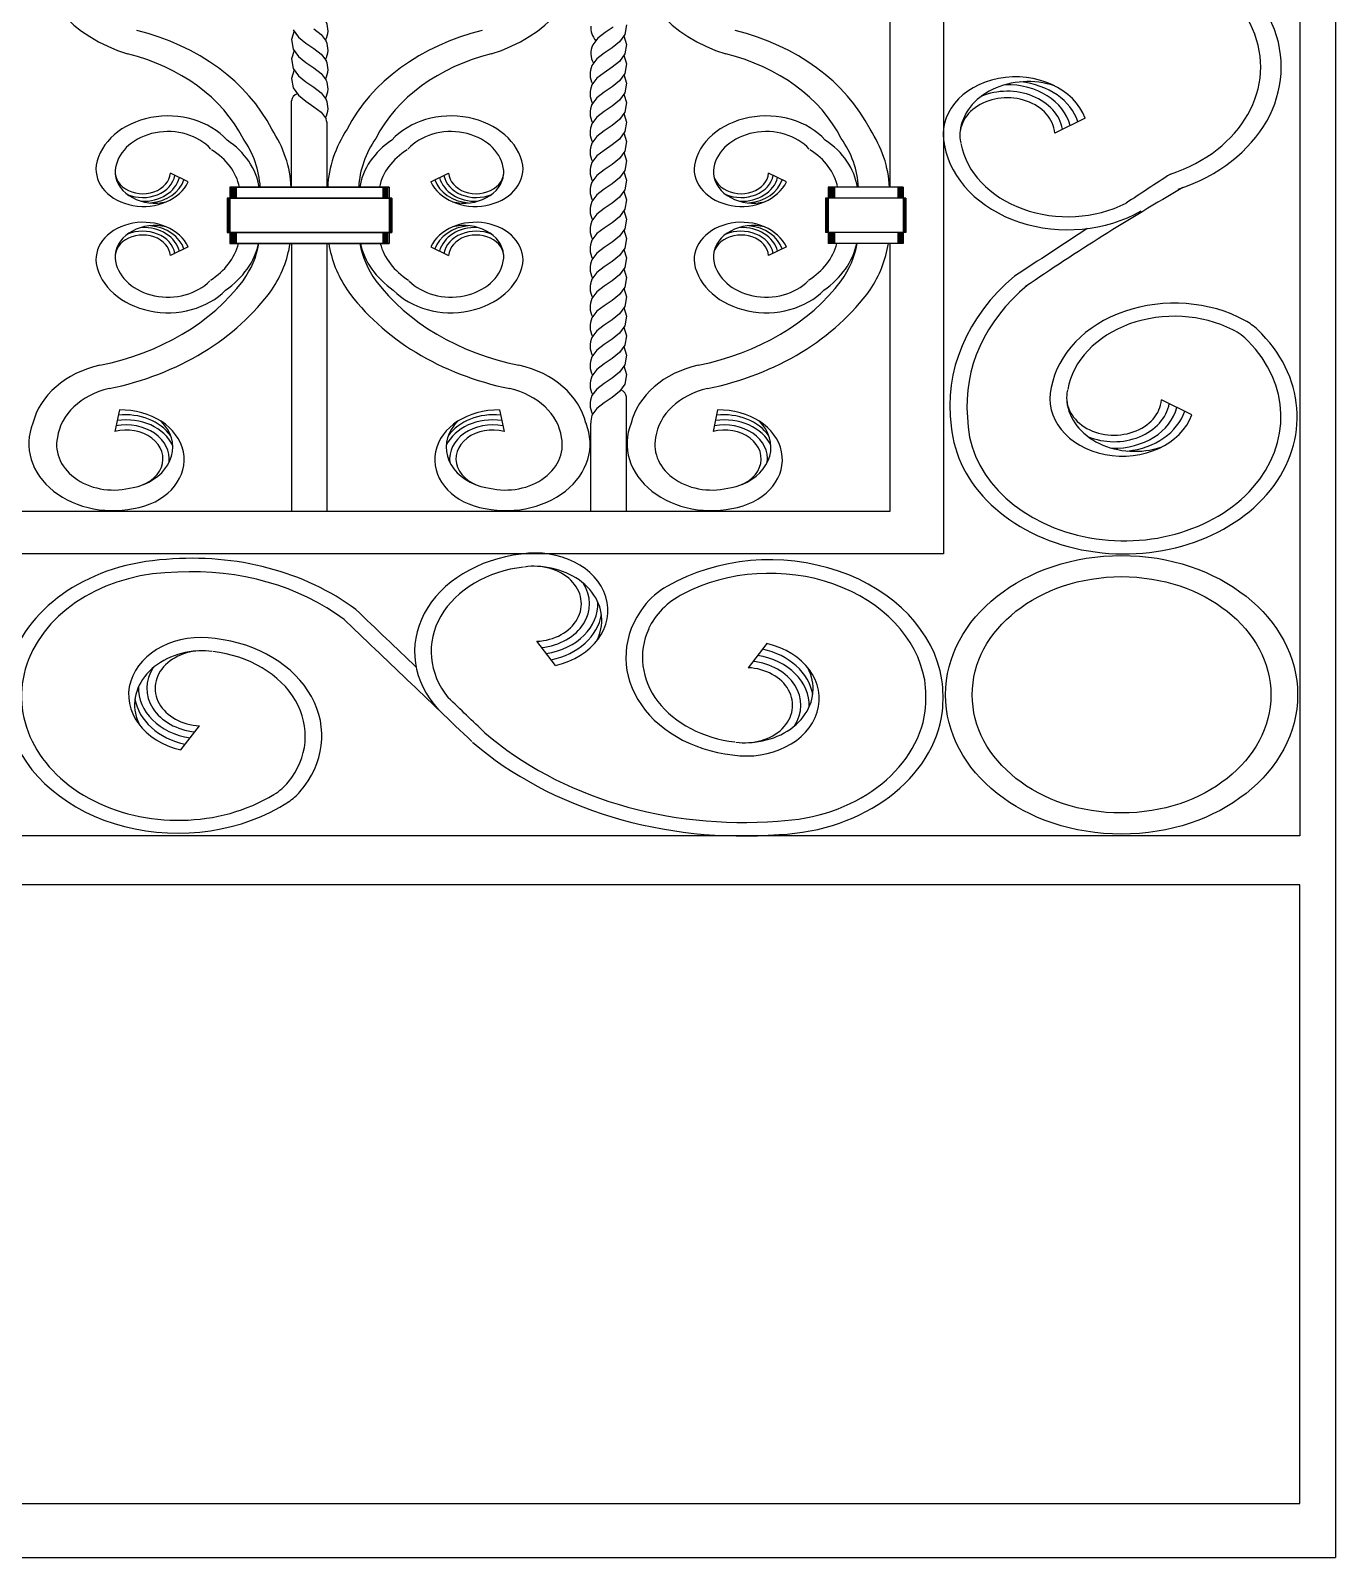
# Model space of a CAD drawing. Extents: x 12262 to 40734, y 30451 to 49613.
# Drawn here: x 31572 to 32358, y 43317 to 44237 of the extents above; entities that cross this region are included whole.
import ezdxf

# ---------------------------------------------------------------- set-up
doc = ezdxf.new("R2010")
doc.units = 0
doc.header["$LTSCALE"] = 0.85
doc.header["$MEASUREMENT"] = 0
doc.layers.get('0').update_dxf_attribs({"linetype": 'CONTINUOUS'})

# ---------------------------------------------------------------- blocks, each defined once
blk = doc.blocks.new('A$C2EF91AEA')
for p, q in [((2952.56, 986.96), (2952.56, 825.53)), ((2984.77, 986.96), (2984.77, 604.64)), ((3199.5, 986.96), (3199.5, 434.72)), ((3220.97, 986.96), (3220.97, 0)), ((2593.11, 920.38), (2596.26, 915.93)), ((2605.59, 920.8), (2609.96, 917.42)), ((2785.82, 921.85), (2780.96, 918.62)), ((2793.85, 923.23), (2792.91, 917.45)), ((2593.64, 919.63), (2592.17, 914.46)), ((2592.17, 914.46), (2593.11, 908.68)), ((2596.26, 915.93), (2600.72, 912.34)), ((2600.72, 912.34), (2605.59, 909.1)), ((2609.96, 917.42), (2612.95, 913.42)), ((2612.95, 913.42), (2612.95, 913.4)), ((2776.58, 915.24), (2773.59, 911.24)), ((2773.59, 911.24), (2773.59, 911.22)), ((2780.96, 918.62), (2776.58, 915.24)), ((2789.76, 913.01), (2785.3, 909.41)), ((2792.91, 917.45), (2789.76, 913.01)), ((2792.38, 916.71), (2793.85, 911.53)), ((2793.85, 911.53), (2792.91, 905.75)), ((2593.64, 907.93), (2592.17, 902.76)), ((2592.17, 902.76), (2593.11, 896.98)), ((2593.11, 908.68), (2596.26, 904.23)), ((2596.26, 904.23), (2600.72, 900.64)), ((2605.59, 909.1), (2609.96, 905.73)), ((2609.96, 905.73), (2612.95, 901.72)), ((2612.95, 901.72), (2612.95, 901.7)), ((2776.05, 902.8), (2773.07, 898.79)), ((2780.43, 906.17), (2776.05, 902.8)), ((2785.3, 909.41), (2780.43, 906.17)), ((2792.91, 905.75), (2789.76, 901.31)), ((2792.38, 905.01), (2793.85, 899.83)), ((2593.64, 896.23), (2592.17, 891.06)), ((2593.11, 896.98), (2596.26, 892.54)), ((2596.26, 892.54), (2600.72, 888.94)), ((2600.72, 900.64), (2605.59, 897.4)), ((2605.59, 897.4), (2609.96, 894.03)), ((2609.96, 894.03), (2612.95, 890.02)), ((2773.07, 898.79), (2773.06, 898.78)), ((2780.43, 894.47), (2776.05, 891.1)), ((2785.3, 897.71), (2780.43, 894.47)), ((2789.76, 901.31), (2785.3, 897.71)), ((2792.91, 894.05), (2789.76, 889.61)), ((2792.38, 893.31), (2793.85, 888.13)), ((2793.85, 899.83), (2792.91, 894.05)), ((2592.17, 891.06), (2593.11, 885.28)), ((2593.11, 885.28), (2596.26, 880.84)), ((2600.72, 888.94), (2605.59, 885.7)), ((2605.59, 885.7), (2609.96, 882.33)), ((2612.95, 890.02), (2612.95, 890)), ((2773.07, 887.1), (2773.06, 887.08)), ((2776.05, 891.1), (2773.07, 887.1)), ((2785.3, 886.01), (2780.43, 882.77)), ((2789.76, 889.61), (2785.3, 886.01)), ((2793.85, 888.13), (2792.91, 882.35)), ((2592.18, 825.53), (2592.18, 877.58)), ((2596.26, 880.84), (2600.72, 877.24)), ((2600.72, 877.24), (2605.59, 874)), ((2605.59, 874), (2609.96, 870.63)), ((2609.96, 882.33), (2612.95, 878.32)), ((2612.95, 878.32), (2612.95, 878.31)), ((2773.07, 875.4), (2773.06, 875.38)), ((2776.05, 879.4), (2773.07, 875.4)), ((2780.43, 882.77), (2776.05, 879.4)), ((2785.3, 874.31), (2780.43, 871.08)), ((2789.76, 877.91), (2785.3, 874.31)), ((2792.91, 882.35), (2789.76, 877.91)), ((2792.38, 881.61), (2793.85, 876.43)), ((2793.85, 876.43), (2792.91, 870.65)), ((2609.96, 870.63), (2612.95, 866.62)), ((2612.95, 866.62), (2612.95, 866.61)), ((2776.05, 867.7), (2773.07, 863.7)), ((2780.43, 871.08), (2776.05, 867.7)), ((2789.76, 866.21), (2785.3, 862.62)), ((2792.91, 870.65), (2789.76, 866.21)), ((2792.38, 869.91), (2793.85, 864.73)), ((2793.85, 864.73), (2792.91, 858.95)), ((3070.23, 867.03), (3051.85, 858.11)), ((2613.65, 825.53), (2613.65, 861.81)), ((2773.07, 863.7), (2773.06, 863.68)), ((2776.05, 856), (2773.07, 852)), ((2780.43, 859.38), (2776.05, 856)), ((2785.3, 862.62), (2780.43, 859.38)), ((2792.91, 858.95), (2789.76, 854.51)), ((2792.38, 858.21), (2793.85, 853.03)), ((2773.07, 852), (2773.06, 851.98)), ((2780.43, 847.68), (2776.05, 844.3)), ((2785.3, 850.92), (2780.43, 847.68)), ((2789.76, 854.51), (2785.3, 850.92)), ((2792.91, 847.25), (2789.76, 842.81)), ((2792.38, 846.51), (2793.85, 841.34)), ((2793.85, 853.03), (2792.91, 847.25)), ((2773.07, 840.3), (2773.06, 840.28)), ((2776.05, 844.3), (2773.07, 840.3)), ((2785.3, 839.22), (2780.43, 835.98)), ((2789.76, 842.81), (2785.3, 839.22)), ((2793.85, 841.34), (2792.91, 835.55)), ((2529.87, 828.76), (2519.15, 833.97)), ((2675.96, 828.76), (2686.67, 833.97)), ((2773.07, 828.6), (2773.06, 828.58)), ((2776.05, 832.6), (2773.07, 828.6)), ((2780.43, 835.98), (2776.05, 832.6)), ((2789.76, 831.11), (2785.3, 827.52)), ((2792.91, 835.55), (2789.76, 831.11)), ((2792.38, 834.81), (2793.85, 829.64)), ((2793.85, 829.64), (2792.91, 823.86)), ((2890.25, 828.76), (2879.53, 833.97)), ((2652.53, 818.91), (2553.3, 818.91)), ((2553.3, 818.91), (2652.53, 818.91)), ((2553.3, 818.91), (2553.3, 798.17)), ((2553.3, 818.91), (2553.3, 798.17)), ((2553.8, 818.91), (2553.8, 798.17)), ((2553.8, 818.91), (2553.8, 798.17)), ((2554.22, 818.91), (2554.22, 798.17)), ((2554.22, 818.91), (2554.22, 798.17)), ((2554.55, 818.91), (2554.55, 798.17)), ((2554.55, 818.91), (2554.55, 798.17)), ((2554.72, 818.91), (2554.72, 798.17)), ((2554.72, 818.91), (2554.72, 798.17)), ((2650.86, 825.53), (2554.97, 825.53)), ((2554.97, 825.53), (2650.86, 825.53)), ((2554.97, 825.53), (2554.97, 791.55)), ((2554.97, 825.53), (2554.97, 818.91)), ((2554.97, 825.53), (2554.97, 818.91)), ((2554.97, 825.53), (2554.97, 791.55)), ((2555.81, 825.53), (2555.81, 818.91)), ((2555.81, 825.53), (2555.81, 818.91)), ((2556.47, 825.53), (2556.47, 818.91)), ((2556.47, 825.53), (2556.47, 818.91)), ((2556.98, 825.53), (2556.98, 818.91)), ((2556.98, 825.53), (2556.98, 818.91)), ((2557.39, 825.53), (2557.39, 818.91)), ((2557.39, 825.53), (2557.39, 818.91)), ((2557.73, 825.53), (2557.73, 818.91)), ((2557.73, 825.53), (2557.73, 818.91)), ((2557.98, 825.53), (2557.98, 818.91)), ((2557.98, 825.53), (2557.98, 818.91)), ((2558.15, 825.53), (2558.15, 818.91)), ((2558.15, 825.53), (2558.15, 818.91)), ((2558.71, 825.53), (2558.71, 818.91)), ((2558.71, 825.53), (2558.71, 818.91)), ((2647.11, 825.53), (2647.11, 818.91)), ((2647.11, 825.53), (2647.11, 818.91)), ((2647.68, 825.53), (2647.68, 818.91)), ((2647.68, 825.53), (2647.68, 818.91)), ((2647.85, 825.53), (2647.85, 818.91)), ((2647.85, 825.53), (2647.85, 818.91)), ((2648.1, 825.53), (2648.1, 818.91)), ((2648.1, 825.53), (2648.1, 818.91)), ((2648.43, 825.53), (2648.43, 818.91)), ((2648.43, 825.53), (2648.43, 818.91)), ((2648.85, 825.53), (2648.85, 818.91)), ((2648.85, 825.53), (2648.85, 818.91)), ((2649.35, 825.53), (2649.35, 818.91)), ((2649.35, 825.53), (2649.35, 818.91)), ((2650.02, 825.53), (2650.02, 818.91)), ((2650.02, 825.53), (2650.02, 818.91)), ((2650.86, 825.53), (2650.86, 791.55)), ((2650.86, 825.53), (2650.86, 818.91)), ((2650.86, 825.53), (2650.86, 818.91)), ((2650.86, 825.53), (2650.86, 791.55)), ((2651.11, 818.91), (2651.11, 798.17)), ((2651.11, 818.91), (2651.11, 798.17)), ((2651.28, 818.91), (2651.28, 798.17)), ((2651.28, 818.91), (2651.28, 798.17)), ((2651.61, 818.91), (2651.61, 798.17)), ((2651.61, 818.91), (2651.61, 798.17)), ((2652.03, 818.91), (2652.03, 798.17)), ((2652.03, 818.91), (2652.03, 798.17)), ((2652.53, 818.91), (2652.53, 798.17)), ((2652.53, 818.91), (2652.53, 798.17)), ((2776.05, 820.9), (2773.07, 816.9)), ((2780.43, 824.28), (2776.05, 820.9)), ((2785.3, 827.52), (2780.43, 824.28)), ((2789.76, 819.41), (2785.3, 815.82)), ((2792.91, 823.86), (2789.76, 819.41)), ((2792.38, 823.11), (2793.85, 817.94)), ((2913.68, 818.91), (2913.68, 798.17)), ((2962.17, 818.91), (2913.68, 818.91)), ((2914.18, 818.91), (2914.18, 798.17)), ((2914.6, 818.91), (2914.6, 798.17)), ((2914.93, 818.91), (2914.93, 798.17)), ((2915.1, 818.91), (2915.1, 798.17)), ((2915.35, 825.53), (2915.35, 791.55)), ((2915.35, 825.53), (2915.35, 818.91)), ((2960.5, 825.53), (2915.35, 825.53)), ((2916.19, 825.53), (2916.19, 818.91)), ((2916.86, 825.53), (2916.86, 818.91)), ((2917.36, 825.53), (2917.36, 818.91)), ((2917.78, 825.53), (2917.78, 818.91)), ((2918.11, 825.53), (2918.11, 818.91)), ((2918.36, 825.53), (2918.36, 818.91)), ((2918.53, 825.53), (2918.53, 818.91)), ((2919.1, 825.53), (2919.1, 818.91)), ((2957.32, 825.53), (2957.32, 818.91)), ((2957.49, 825.53), (2957.49, 818.91)), ((2957.74, 825.53), (2957.74, 818.91)), ((2958.07, 825.53), (2958.07, 818.91)), ((2958.49, 825.53), (2958.49, 818.91)), ((2958.99, 825.53), (2958.99, 818.91)), ((2959.66, 825.53), (2959.66, 818.91)), ((2960.5, 825.53), (2960.5, 791.55)), ((2960.75, 818.91), (2960.75, 798.17)), ((2960.92, 818.91), (2960.92, 798.17)), ((2961.25, 818.91), (2961.25, 798.17)), ((2961.67, 818.91), (2961.67, 798.17)), ((2962.17, 818.91), (2962.17, 798.17)), ((2773.07, 816.9), (2773.06, 816.88)), ((2780.43, 812.58), (2776.05, 809.2)), ((2785.3, 815.82), (2780.43, 812.58)), ((2792.91, 812.16), (2789.76, 807.71)), ((2792.38, 811.41), (2793.85, 806.24)), ((2793.85, 817.94), (2792.91, 812.16)), ((2773.07, 805.2), (2773.06, 805.18)), ((2776.05, 809.2), (2773.07, 805.2)), ((2780.43, 800.88), (2776.05, 797.51)), ((2785.3, 804.12), (2780.43, 800.88)), ((2789.76, 807.71), (2785.3, 804.12)), ((2792.91, 800.46), (2789.76, 796.01)), ((2793.85, 806.24), (2792.91, 800.46)), ((2652.53, 798.17), (2553.3, 798.17)), ((2553.3, 798.17), (2652.53, 798.17)), ((2554.97, 798.17), (2554.97, 791.55)), ((2554.97, 798.17), (2554.97, 791.55)), ((2650.86, 791.55), (2554.97, 791.55)), ((2554.97, 791.55), (2650.86, 791.55)), ((2555.81, 798.17), (2555.81, 791.55)), ((2555.81, 798.17), (2555.81, 791.55)), ((2556.47, 798.17), (2556.47, 791.55)), ((2556.47, 798.17), (2556.47, 791.55)), ((2556.98, 798.17), (2556.98, 791.55)), ((2556.98, 798.17), (2556.98, 791.55)), ((2557.39, 798.17), (2557.39, 791.55)), ((2557.39, 798.17), (2557.39, 791.55)), ((2557.73, 798.17), (2557.73, 791.55)), ((2557.73, 798.17), (2557.73, 791.55)), ((2557.98, 798.17), (2557.98, 791.55)), ((2557.98, 798.17), (2557.98, 791.55)), ((2558.15, 798.17), (2558.15, 791.55)), ((2558.15, 798.17), (2558.15, 791.55)), ((2558.71, 798.17), (2558.71, 791.55)), ((2558.71, 798.17), (2558.71, 791.55)), ((2592.18, 791.55), (2592.18, 630.13)), ((2613.65, 630.13), (2613.65, 791.55)), ((2613.65, 630.13), (2613.65, 791.55)), ((2647.11, 798.17), (2647.11, 791.55)), ((2647.11, 798.17), (2647.11, 791.55)), ((2647.68, 798.17), (2647.68, 791.55)), ((2647.68, 798.17), (2647.68, 791.55)), ((2647.85, 798.17), (2647.85, 791.55)), ((2647.85, 798.17), (2647.85, 791.55)), ((2648.1, 798.17), (2648.1, 791.55)), ((2648.1, 798.17), (2648.1, 791.55)), ((2648.43, 798.17), (2648.43, 791.55)), ((2648.43, 798.17), (2648.43, 791.55)), ((2648.85, 798.17), (2648.85, 791.55)), ((2648.85, 798.17), (2648.85, 791.55)), ((2649.35, 798.17), (2649.35, 791.55)), ((2649.35, 798.17), (2649.35, 791.55)), ((2650.02, 798.17), (2650.02, 791.55)), ((2650.02, 798.17), (2650.02, 791.55)), ((2650.86, 798.17), (2650.86, 791.55)), ((2650.86, 798.17), (2650.86, 791.55)), ((2773.07, 793.5), (2773.06, 793.48)), ((2776.05, 797.51), (2773.07, 793.5)), ((2785.3, 792.42), (2780.43, 789.18)), ((2789.76, 796.01), (2785.3, 792.42)), ((2792.38, 799.71), (2793.85, 794.54)), ((2793.85, 794.54), (2792.91, 788.76)), ((2962.17, 798.17), (2913.68, 798.17)), ((2915.35, 798.17), (2915.35, 791.55)), ((2960.5, 791.55), (2915.35, 791.55)), ((2916.19, 798.17), (2916.19, 791.55)), ((2916.86, 798.17), (2916.86, 791.55)), ((2917.36, 798.17), (2917.36, 791.55)), ((2917.78, 798.17), (2917.78, 791.55)), ((2918.11, 798.17), (2918.11, 791.55)), ((2918.36, 798.17), (2918.36, 791.55)), ((2918.53, 798.17), (2918.53, 791.55)), ((2919.1, 798.17), (2919.1, 791.55)), ((2952.56, 791.58), (2952.56, 630.13)), ((2952.56, 791.55), (2952.56, 630.13)), ((2957.32, 798.17), (2957.32, 791.55)), ((2957.49, 798.17), (2957.49, 791.55)), ((2957.74, 798.17), (2957.74, 791.55)), ((2958.07, 798.17), (2958.07, 791.55)), ((2958.49, 798.17), (2958.49, 791.55)), ((2958.99, 798.17), (2958.99, 791.55)), ((2959.66, 798.17), (2959.66, 791.55)), ((2529.87, 789.51), (2519.15, 784.3)), ((2675.96, 789.51), (2686.67, 784.3)), ((2776.05, 785.81), (2773.07, 781.8)), ((2780.43, 789.18), (2776.05, 785.81)), ((2789.76, 784.32), (2785.3, 780.72)), ((2792.91, 788.76), (2789.76, 784.32)), ((2792.38, 788.01), (2793.85, 782.84)), ((2793.85, 782.84), (2792.91, 777.06)), ((2890.25, 789.51), (2879.53, 784.3)), ((2773.07, 781.8), (2773.06, 781.78)), ((2776.05, 774.11), (2773.07, 770.1)), ((2780.43, 777.48), (2776.05, 774.11)), ((2785.3, 780.72), (2780.43, 777.48)), ((2792.91, 777.06), (2789.76, 772.62)), ((2792.38, 776.32), (2793.85, 771.14)), ((2773.07, 770.1), (2773.06, 770.09)), ((2780.43, 765.78), (2776.05, 762.41)), ((2785.3, 769.02), (2780.43, 765.78)), ((2789.76, 772.62), (2785.3, 769.02)), ((2792.91, 765.36), (2789.76, 760.92)), ((2792.38, 764.62), (2793.85, 759.44)), ((2793.85, 771.14), (2792.91, 765.36)), ((2773.07, 758.4), (2773.06, 758.39)), ((2776.05, 762.41), (2773.07, 758.4)), ((2785.3, 757.32), (2780.43, 754.08)), ((2789.76, 760.92), (2785.3, 757.32)), ((2793.85, 759.44), (2792.91, 753.66)), ((2773.07, 746.71), (2773.06, 746.69)), ((2776.05, 750.71), (2773.07, 746.71)), ((2780.43, 754.08), (2776.05, 750.71)), ((2785.3, 745.62), (2780.43, 742.38)), ((2789.76, 749.22), (2785.3, 745.62)), ((2792.91, 753.66), (2789.76, 749.22)), ((2792.38, 752.92), (2793.85, 747.74)), ((2793.85, 747.74), (2792.91, 741.96)), ((2776.05, 739.01), (2773.07, 735.01)), ((2780.43, 742.38), (2776.05, 739.01)), ((2789.76, 737.52), (2785.3, 733.92)), ((2792.91, 741.96), (2789.76, 737.52)), ((2792.38, 741.22), (2793.85, 736.04)), ((2793.85, 736.04), (2792.91, 730.26)), ((2773.07, 735.01), (2773.06, 734.99)), ((2776.05, 727.31), (2773.07, 723.31)), ((2780.43, 730.69), (2776.05, 727.31)), ((2785.3, 733.92), (2780.43, 730.69)), ((2792.91, 730.26), (2789.76, 725.82)), ((2792.38, 729.52), (2793.85, 724.34)), ((2773.07, 723.31), (2773.06, 723.29)), ((2780.43, 718.99), (2776.05, 715.61)), ((2785.3, 722.23), (2780.43, 718.99)), ((2789.76, 725.82), (2785.3, 722.23)), ((2792.91, 718.56), (2789.76, 714.12)), ((2792.38, 717.82), (2793.85, 712.64)), ((2793.85, 724.34), (2792.91, 718.56)), ((2773.07, 711.61), (2773.06, 711.59)), ((2776.05, 715.61), (2773.07, 711.61)), ((2785.3, 710.53), (2780.43, 707.29)), ((2789.76, 714.12), (2785.3, 710.53)), ((2793.85, 712.64), (2792.91, 706.86)), ((2773.07, 699.91), (2773.06, 699.89)), ((2776.05, 703.91), (2773.07, 699.91)), ((2780.43, 707.29), (2776.05, 703.91)), ((2789.76, 702.42), (2785.3, 698.83)), ((2792.91, 706.86), (2789.76, 702.42)), ((2793.84, 630.13), (2793.84, 699.17)), ((2488.41, 691.29), (2485.66, 678.33)), ((2717.42, 691.29), (2720.17, 678.33)), ((2776.05, 692.21), (2773.07, 688.21)), ((2780.43, 695.59), (2776.05, 692.21)), ((2785.3, 698.83), (2780.43, 695.59)), ((2848.79, 691.29), (2846.04, 678.33)), ((3134.52, 688.44), (3116.15, 697.37)), ((2772.37, 630.13), (2772.37, 683.39)), ((2773.07, 688.21), (2773.06, 688.19)), ((2952.56, 630.13), (1892.89, 630.13)), ((2984.77, 604.64), (1860.68, 604.64)), ((2751.16, 537.37), (2739.88, 551.91)), ((2878.44, 550.56), (2867.17, 536.02)), ((2525.47, 486.49), (2536.75, 501.03)), ((3199.5, 434.72), (1645.95, 434.72)), ((3199.5, 405.31), (1645.95, 405.31)), ((3199.5, 405.31), (1645.95, 405.31)), ((3199.5, 32.53), (3199.5, 405.31)), ((3199.5, 32.53), (3199.5, 405.31)), ((1645.95, 32.53), (3199.5, 32.53)), ((1610.49, 0), (3220.97, 0))]:
    blk.add_line(p, q)
for centre, major_axis, start_param, end_param in [((3087.54, 897.95), (100.79, 0), -1.176162, 1.845377), ((3087.54, 897.95), (-88.4, 0), 1.965431, 4.98697), ((2526.06, 971.34), (-89.08, 0), 0.019545, 1.194939), ((2679.76, 971.34), (89.08, 0), -1.194939, -0.019545), ((2886.44, 971.34), (89.08, 0), 3.161138, 4.336531), ((2460.58, 822.52), (-128.86, 0), 3.522011, 4.4103), ((2595.5, 920.01), (-18.6, 0), 2.723114, 3.497742), ((2745.25, 822.52), (128.86, 0), 1.872886, 2.761174), ((2790, 921.72), (17.67, 0), 3.079361, 3.747456), ((2820.96, 822.52), (-128.86, 0), 3.522011, 4.4103), ((2595.5, 908.31), (-18.6, 0), 2.723114, 3.497742), ((2791.04, 906.13), (18.6, 0), 2.785444, 3.560071), ((2460.58, 822.52), (-110.2, 0), 3.522011, 4.4103), ((2595.5, 896.61), (-18.6, 0), 2.723114, 3.497742), ((2745.25, 822.52), (-110.2, 0), -1.268707, -0.380418), ((2820.96, 822.52), (-110.2, 0), 3.522011, 4.4103), ((2790.51, 893.68), (18.6, 0), 2.785444, 3.560071), ((3028.3, 857.42), (43.65, 0), 0.281942, 3.337766), ((2595.5, 884.91), (-18.6, 0), 2.723114, 3.497742), ((2790.51, 881.99), (18.6, 0), 2.785444, 3.560071), ((3035.82, 856.6), (-41.08, 0), 4.315479, 6.202245), ((3023.3, 856.71), (-33.59, 0), 3.280941, 5.200817), ((3023.3, 856.71), (-38.57, 0), 3.336638, 4.746157), ((3026.03, 856.57), (-41.22, 0), 3.400397, 4.58213), ((2598.83, 877.24), (-6.67, 0), -1.056819, -0.064307), ((2595.5, 873.21), (-18.6, 0), 2.723114, 3.497742), ((2790.51, 870.29), (18.6, 0), 2.785444, 3.560071), ((3023.3, 856.71), (-28.6, 0), 3.20358, 6.482313), ((2517.66, 833.8), (43.72, 0), 0.619195, 2.998469), ((2588.64, 861.97), (25.01, 0), -0.008048, 0.236629), ((2688.17, 833.8), (43.72, 0), 0.143123, 2.522398), ((2878.04, 833.8), (43.72, 0), 0.619195, 2.998469), ((2517.66, 833.8), (31.84, 0), 0.619195, 2.998469), ((2489.06, 822.55), (102.94, 0), 0.036611, 0.482989), ((2716.77, 822.55), (102.94, 0), 2.658604, 3.104981), ((2688.17, 833.8), (31.84, 0), 0.143123, 2.522398), ((2790.51, 858.59), (18.6, 0), 2.785444, 3.560071), ((2878.04, 833.8), (31.84, 0), 0.619195, 2.998469), ((2849.44, 822.55), (102.94, 0), 0.036611, 0.482989), ((2516.56, 820.11), (-44.67, 0), 3.295535, 4.052161), ((2516.74, 819.92), (56.35, 0), 0.126108, 0.865728), ((2488.58, 822.65), (84.76, 0), 0.043017, 0.501645), ((2717.24, 822.65), (84.76, 0), 2.639948, 3.098576), ((2689.09, 819.92), (-56.35, 0), -0.865728, -0.126108), ((2689.26, 820.11), (44.67, 0), 2.231024, 2.98765), ((2790.51, 846.89), (18.6, 0), 2.785444, 3.560071), ((2876.95, 820.11), (44.67, 0), 0.153942, 0.910569), ((2877.12, 819.92), (56.35, 0), 0.126108, 0.865728), ((2848.97, 822.65), (-84.76, 0), 3.184609, 3.643237), ((3059.68, 859.15), (-74.96, 0), 0.143123, 2.202551), ((3059.68, 859.15), (-64.99, 0), 0.143123, 2.142133), ((2502.95, 836.63), (28.69, 0), 3.048495, 5.929422), ((2502.5, 834.79), (16.68, 0), 2.942465, 6.221198), ((2702.87, 836.63), (-28.69, 0), 0.353764, 3.23469), ((2703.33, 834.79), (-16.68, 0), 0.061988, 3.34072), ((2790.51, 835.19), (18.6, 0), 2.785444, 3.560071), ((2863.33, 836.63), (-28.69, 0), -0.093098, 2.787829), ((2862.88, 834.79), (16.68, 0), 2.942465, 6.221198), ((2509.8, 834.85), (-23.96, 0), 0.08094, 1.860939), ((2502.5, 834.79), (-19.59, 0), 1.082368, 3.002244), ((2502.5, 834.79), (-22.5, 0), 1.537028, 2.946547), ((2504.09, 834.86), (-24.04, 0), 1.701055, 2.882789), ((2701.73, 834.86), (-24.04, 0), 0.258804, 1.440537), ((2703.33, 834.79), (22.5, 0), 3.336638, 4.746157), ((2703.33, 834.79), (19.59, 0), 3.280941, 5.200817), ((2696.02, 834.85), (23.96, 0), 4.422247, 6.202245), ((2790.51, 823.49), (18.6, 0), 2.785444, 3.560071), ((2870.19, 834.85), (-23.96, 0), 0.08094, 1.860939), ((2862.88, 834.79), (-19.59, 0), 1.082368, 3.002244), ((2862.88, 834.79), (22.5, 0), 4.678621, 6.08814), ((2864.47, 834.86), (24.04, 0), -1.440537, -0.258804), ((46712.69, -40884.8), (-68407.82, 0), -0.879904, -0.879398), ((4007.92, -125.93), (-1489.07, 0), -0.939529, -0.858112), ((2790.51, 811.79), (18.6, 0), 2.785444, 3.560071), ((2502.95, 781.64), (28.69, 0), 0.353764, 3.23469), ((2509.8, 783.42), (-23.96, 0), 4.422247, 6.202245), ((2502.5, 783.48), (-22.5, 0), 3.336638, 4.746157), ((2504.09, 783.41), (24.04, 0), 0.258804, 1.440537), ((2702.87, 781.64), (28.69, 0), -0.093098, 2.787829), ((2701.73, 783.41), (-24.04, 0), -1.440537, -0.258804), ((2703.33, 783.48), (22.5, 0), 1.537028, 2.946547), ((2696.02, 783.42), (23.96, 0), 0.08094, 1.860939), ((2790.51, 800.09), (18.6, 0), 2.785444, 3.560071), ((2863.33, 781.64), (28.69, 0), 0.353764, 3.23469), ((2870.19, 783.42), (-23.96, 0), 4.422247, 6.202245), ((2862.88, 783.48), (-22.5, 0), 3.336638, 4.746157), ((2864.47, 783.41), (24.04, 0), 0.258804, 1.440537), ((46712.69, -40884.8), (-68407.82, 0), -0.878954, -0.878123), ((2502.5, 783.48), (16.68, 0), 0.061988, 3.34072), ((2502.5, 783.48), (19.59, 0), 0.139349, 2.059224), ((2512.52, 799.4), (-48.75, 0), 2.252214, 2.936616), ((2512.28, 799.66), (-60.84, 0), 2.291301, 2.972346), ((2490.82, 800.96), (82.55, 0), -0.509155, -0.144605), ((2489.63, 801.39), (102.39, 0), -0.484756, -0.121798), ((2716.19, 801.39), (102.39, 0), 3.263391, 3.626348), ((2715.01, 800.96), (82.55, 0), 3.286198, 3.650747), ((2693.55, 799.66), (60.84, 0), 3.31084, 3.991884), ((2693.31, 799.4), (48.75, 0), 3.346569, 4.030972), ((2703.33, 783.48), (19.59, 0), 1.082368, 3.002244), ((2703.33, 783.48), (-16.68, 0), 2.942465, 6.221198), ((2790.51, 788.39), (18.6, 0), 2.785444, 3.560071), ((2862.88, 783.48), (-16.68, 0), 3.20358, 6.482313), ((2862.88, 783.48), (19.59, 0), 0.139349, 2.059224), ((2872.9, 799.4), (-48.75, 0), 2.252214, 2.936616), ((2872.66, 799.66), (60.84, 0), -0.850292, -0.169247), ((2851.2, 800.96), (-82.55, 0), 2.632438, 2.996987), ((2850.01, 801.39), (-102.39, 0), 2.656837, 3.019794), ((2517.66, 784.46), (-43.72, 0), 0.143123, 2.489844), ((2517.66, 784.46), (31.84, 0), 3.284716, 5.631437), ((2688.17, 784.46), (-43.72, 0), 0.651749, 2.998469), ((2688.17, 784.46), (-31.84, 0), 0.651749, 2.998469), ((2790.51, 776.69), (18.6, 0), 2.785444, 3.560071), ((2878.04, 784.46), (-43.72, 0), 0.143123, 2.489844), ((2878.04, 784.46), (-31.84, 0), 0.143123, 2.489844), ((2442.2, 826), (140.49, 0), -1.32247, -0.537156), ((2442.25, 825.65), (-158.68, 0), 1.82581, 2.625039), ((2763.58, 825.65), (158.68, 0), 3.658147, 4.457376), ((2763.63, 826), (140.49, 0), 3.678749, 4.464063), ((2790.51, 764.99), (18.6, 0), 2.785444, 3.560071), ((2802.58, 826), (140.49, 0), -1.32247, -0.537156), ((2802.63, 825.65), (158.68, 0), -1.315783, -0.516554), ((3131.84, 694.12), (143.17, 0), 2.385358, 3.253048), ((3131.84, 694.12), (143.17, 0), 2.385358, 3.253048), ((3131.84, 694.12), (-132.87, 0), -0.756235, 0.0686), ((2790.51, 753.29), (18.6, 0), 2.785444, 3.560071), ((3123.98, 696.32), (-74.96, 0), 4.110334, 6.140062), ((2790.51, 741.59), (18.6, 0), 2.785444, 3.560071), ((3123.98, 696.32), (64.99, 0), 0.999731, 2.998469), ((3145.37, 720.96), (37.19, 0), 0.690765, 0.968741), ((3093.63, 687.11), (104.31, 0), 3.209379, 6.97395), ((3139, 714.83), (-37.19, 0), 3.798764, 4.141324), ((2790.51, 729.9), (18.6, 0), 2.785444, 3.560071), ((3093.7, 687.17), (-94.42, 0), 0.003382, 3.798764), ((2492.26, 674.91), (56.92, 0), 1.847199, 2.95472), ((2713.57, 674.91), (-56.92, 0), 3.328465, 4.435986), ((2790.51, 718.2), (18.6, 0), 2.785444, 3.560071), ((2852.64, 674.91), (56.92, 0), 1.847199, 2.95472), ((2790.51, 706.5), (18.6, 0), 2.785444, 3.560071), ((2494.25, 671.13), (-43.41, 0), -1.291378, -0.103616), ((2711.58, 671.13), (-43.41, 0), 3.245209, 4.432971), ((2790.51, 694.8), (18.6, 0), 2.785444, 3.560071), ((2787.19, 698.83), (-6.67, 0), 3.2059, 4.198412), ((2854.63, 671.13), (-43.41, 0), -1.291378, -0.103616), ((3092.6, 698.05), (43.65, 0), 2.945419, 6.001244), ((3087.6, 698.77), (-28.6, 0), -0.199128, 3.079605), ((2489.55, 661.33), (-37.88, 0), 1.861671, 4.742598), ((2716.27, 661.33), (-37.88, 0), 4.68218, 7.563107), ((2849.93, 661.33), (-37.88, 0), 1.861671, 4.742598), ((3100.12, 698.88), (41.08, 0), 3.222533, 5.109299), ((3087.6, 698.77), (-33.59, 0), 1.082368, 3.002244), ((3087.6, 698.77), (38.57, 0), 4.678621, 6.08814), ((3090.33, 698.9), (41.22, 0), -1.440537, -0.258804), ((2484.72, 670.9), (50.86, 0), 2.8288, 5.026187), ((2492.63, 661.8), (25.86, 0), -0.104456, 1.81542), ((2492.63, 661.8), (-29.7, 0), 3.491797, 4.901316), ((2491.72, 663.31), (-31.74, 0), 3.655824, 4.837557), ((2488.92, 668.84), (-31.63, 0), 2.035709, 3.815707), ((2716.91, 668.84), (-31.63, 0), -0.674115, 1.105883), ((2713.2, 661.8), (29.7, 0), 1.381869, 2.791388), ((2714.11, 663.31), (-31.74, 0), 4.587221, 5.768954), ((2713.2, 661.8), (-25.86, 0), 4.467765, 6.387641), ((2721.11, 670.9), (-50.86, 0), 1.256999, 3.454385), ((2797.37, 683.55), (-25.01, 0), -0.236629, 0.008048), ((2845.1, 670.9), (-50.86, 0), -0.312792, 1.884594), ((2853.01, 661.8), (-25.86, 0), 3.037137, 4.957013), ((2853.01, 661.8), (-29.7, 0), 3.491797, 4.901316), ((2852.1, 663.31), (-31.74, 0), 3.655824, 4.837557), ((2849.3, 668.84), (31.63, 0), -1.105883, 0.674115), ((2484.97, 670.24), (34.36, 0), 2.977345, 5.05993), ((2492.63, 661.8), (-22.02, 0), 1.755641, 5.034374), ((2713.2, 661.8), (22.02, 0), 1.248812, 4.527544), ((2720.86, 670.24), (34.36, 0), 4.364848, 6.447433), ((2845.35, 670.24), (34.36, 0), 2.977345, 5.05993), ((2853.01, 661.8), (-22.02, 0), 1.755641, 5.034374), ((2739.02, 570.55), (-43.65, 0), 1.852738, 4.908563), ((2523.79, 518.85), (104.31, 0), 1.638583, 2.891578), ((2532.65, 488.62), (143.17, 0), 0.814562, 1.682252), ((2532.65, 488.62), (143.17, 0), 0.814562, 1.682252), ((2741.2, 545.72), (74.96, 0), 1.71392, 3.773348), ((2738.11, 574.5), (28.6, 0), -1.508809, 1.769924), ((2880.12, 518.2), (104.65, 0), 0.127016, 2.199609), ((3092.13, 519.68), (106.07, 0), 3.141593, 9.424778), ((2523.86, 518.8), (94.42, 0), 1.574178, 5.369561), ((2532.65, 488.62), (132.87, 0), 0.814562, 1.639396), ((2741.2, 545.72), (-64.99, 0), -1.427673, 0.571337), ((2737.97, 564.6), (41.08, 0), -0.39691, 1.489856), ((2880.12, 518.2), (94.35, 0), 0.140974, 2.157156), ((3092.13, 519.68), (89.96, 0), 3.141593, 9.424778), ((2738.11, 574.5), (-33.59, 0), 1.710145, 3.630021), ((2849.83, 551.16), (-53.15, 0), -0.941983, -0.544796), ((2857.32, 545.36), (53.15, 0), 2.157156, 2.799727), ((-50011.77, -33997.35), (68407.82, 0), 0.691842, 0.692673), ((2738.11, 574.5), (38.57, 0), -1.375751, 0.033768), ((2868.48, 542.22), (-74.96, 0), -0.544796, 1.427673), ((-50011.77, -33997.35), (-68397.52, 0), 3.832485, 3.834266), ((2737.94, 572.34), (-41.22, 0), 1.8296, 3.011334), ((2537.62, 519.67), (-43.65, 0), 4.516215, 7.57204), ((2535.43, 494.84), (74.96, 0), -0.602055, 1.427673), ((2868.48, 542.22), (-64.99, 0), -0.341866, 1.427673), ((2538.66, 513.72), (41.08, 0), 1.651737, 3.538503), ((2538.52, 523.62), (28.6, 0), 1.371669, 4.650401), ((2535.43, 494.84), (64.99, 0), -0.571065, 1.427673), ((2866.3, 517.39), (43.65, 0), 4.516215, 7.57204), ((2865.39, 513.43), (-38.57, 0), 3.107825, 4.517343), ((2865.23, 515.59), (-41.22, 0), 3.271852, 4.453585), ((2538.52, 523.62), (-33.59, 0), -0.488428, 1.431448), ((2865.39, 513.43), (-28.6, 0), 1.371669, 4.650401), ((2865.26, 523.34), (41.08, 0), -1.489856, 0.39691), ((2865.39, 513.43), (33.59, 0), -0.488428, 1.431448), ((2538.52, 523.62), (38.57, 0), 3.107825, 4.517343), ((2841.77, 517.78), (-132.48, 0), 3.064999, 3.245849), ((2839.45, 517.8), (145.13, 0), -0.07007, 0.094971), ((2538.69, 521.46), (41.22, 0), 3.271852, 4.453585), ((-50011.77, -33997.35), (68407.82, 0), 0.690892, 0.691399), ((2880.12, 518.2), (-94.35, 0), 1.622873, 3.028282), ((2880.12, 518.2), (-104.65, 0), 1.62528, 3.039478), ((2523.79, 518.85), (-104.31, 0), 0.250014, 2.261561), ((2863.92, 609.7), (210.9, 0), 3.88479, 4.812677), ((2863.92, 609.7), (-221.21, 0), 0.743198, 1.669978), ((2558.82, 482.95), (37.19, 0), -0.913625, -0.571065), ((2566.56, 477.91), (-37.19, 0), 2.261561, 2.539538)]:
    blk.add_ellipse(centre, major_axis=major_axis, ratio=0.79131, start_param=start_param, end_param=end_param)

msp = doc.modelspace()

# ---------------------------------------------------------------- block references
msp.add_blockref('A$C2EF91AEA', (29137.29, 43316.64))

doc.saveas('drawing.dxf')
